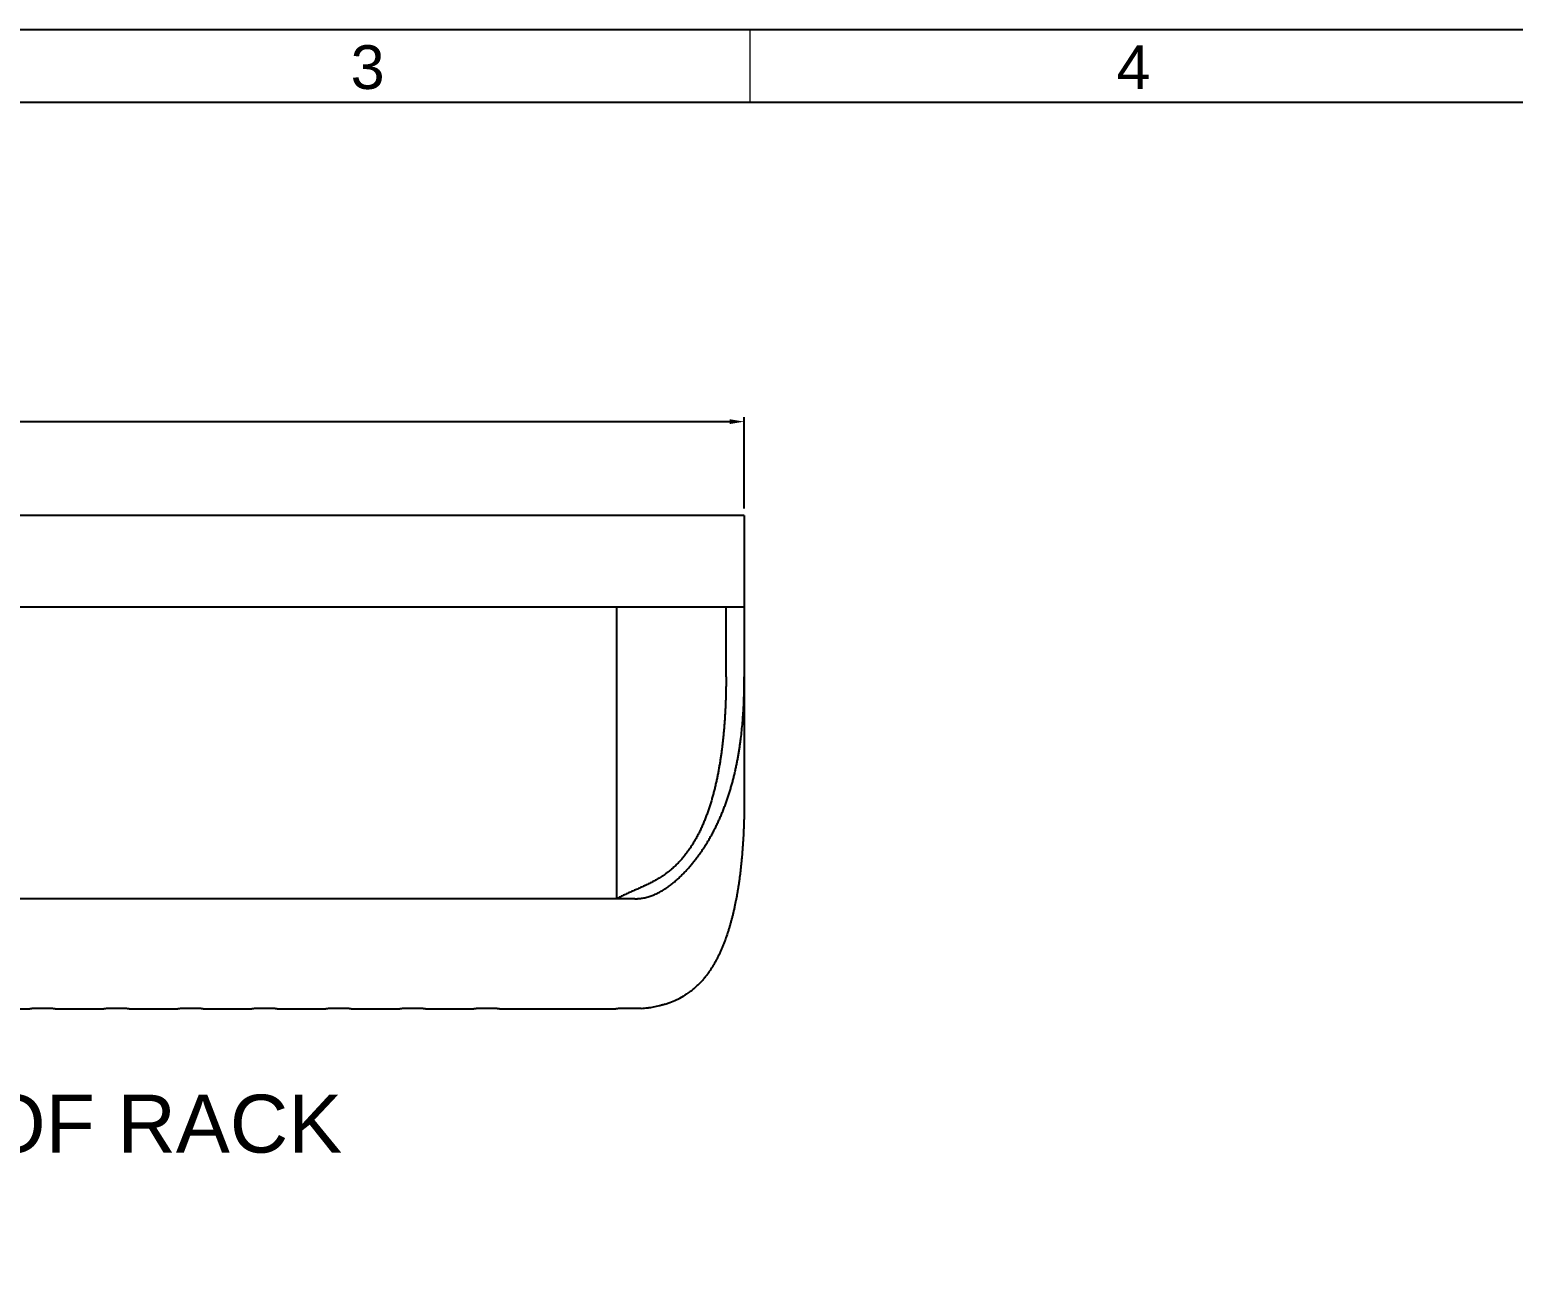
# Model space of a CAD drawing. Header units: inches. Extents: x -115 to 1565, y -604 to 584.
# Drawn here: x 317.6 to 724.4, y 244.1 to 584.3 of the extents above; entities that cross this region are included whole.
import ezdxf

# ---------------------------------------------------------------- set-up
doc = ezdxf.new("R2010")
doc.units = ezdxf.units.IN
doc.header["$LTSCALE"] = 1.209999999999999
doc.header["$MEASUREMENT"] = 0
doc.header["$PDMODE"] = 3
doc.header["$PDSIZE"] = 0.3125
doc.layers.get('0').update_dxf_attribs({"linetype": 'CONTINUOUS'})
doc.layers.get('Defpoints').update_dxf_attribs({"linetype": 'CONTINUOUS'})
doc.layers.add('Notes-Text', color=7, linetype='CONTINUOUS')
doc.layers.add('TABLE', color=53, linetype='CONTINUOUS', lineweight=25)
doc.layers.add('Template', color=53, linetype='CONTINUOUS', lineweight=9)
doc.styles.get("Standard").update_dxf_attribs({"font": 'ARIAL.TTF'})
doc.dimstyles.get("Standard").update_dxf_attribs({"dimtxt": 5, "dimasz": 4, "dimexe": 1.199999999999999, "dimexo": 2, "dimgap": 2, "dimtad": 1, "dimdec": 1, "dimzin": 4, "dimdsep": 46, "dimtxsty": 'Standard', "dimcen": 0.09, "dimclrd": 3, "dimclre": 3, "dimclrt": 2, "dimadec": 0, "dimazin": 0, "dimtp": 0.01, "dimtm": 0.01, "dimtfac": 1, "dimtdec": 1, "dimtmove": 0, "dimatfit": 3, "dimfxl": 0, "dimtolj": 1, "dimtzin": 4, "dimarcsym": 0})

# ---------------------------------------------------------------- blocks, each defined once
blk = doc.blocks.new('*D5')
at = {"color": 3, "lineweight": -2}
for p, q in [((68.50832746513743, 453.0060401740316), (68.50832746513743, 477.9876508521983)), ((72.50832746513744, 476.7876508521983), (509.5083274658973, 476.7876508521983)), ((513.5083274658973, 453.0060401740316), (513.5083274658973, 477.9876508521983))]:
    blk.add_line(p, q, dxfattribs=at)
at = {"color": 3}
for points in [[(72.50832746513744, 477.454317518865), (72.50832746513744, 476.1209841855317), (68.50832746513743, 476.7876508521983)], [(509.5083274658973, 477.454317518865), (509.5083274658973, 476.1209841855317), (513.5083274658973, 476.7876508521983)]]:
    blk.add_solid(points, dxfattribs=at)
at = {"layer": 'Defpoints', "color": 0}
for p in [(513.5083274658973, 476.7876508521983), (68.50832746513743, 451.0060401740316), (513.5083274658973, 451.0060401740316)]:
    blk.add_point(p, dxfattribs=at)
at = {"color": 2, "insert": (288.8189538433007, 481.3405157908068), "char_height": 5, "attachment_point": 5}
blk.add_mtext('\\A1;445.0', dxfattribs=at)
blk = doc.blocks.new('A3_Landscape')
at = {"layer": 'TABLE'}
for points in [[(1888.834868650956, -137.596124342245), (2308.834868650956, -137.596124342245), (2308.834868650956, 159.403875657755), (1888.834868650956, 159.403875657755)], [(1893.834868650956, -132.596124342245), (2303.834868650956, -132.596124342245), (2303.834868650956, 154.403875657755), (1893.834868650956, 154.403875657755)]]:
    blk.add_lwpolyline(points, close=True, dxfattribs=at)
at = {"layer": 'Template', "lineweight": 5}
blk.add_line((2046.334868650956, 154.403875657755), (2046.334868650956, 159.403875657755), dxfattribs=at)
at = {"layer": 'Template', "lineweight": 5, "char_height": 3, "attachment_point": 2}
for s, insert in [('{\\fArial|b0|i0|c0|p34;3}', (2020.120870145451, 158.3382624306257)), ('{\\fArial|b0|i0|c0|p34;4}', (2072.620870145451, 158.3382624306257))]:
    blk.add_mtext(s, dxfattribs=dict(at, insert=insert))

msp = doc.modelspace()

# ---------------------------------------------------------------- linework, layer by layer
at = {"color": 7, "linetype": 'Continuous'}
for p, q in [((513.5083274658973, 451.0060401740316), (68.50832746513743, 451.0060401740316)), ((513.5083274658973, 451.0060401740316), (513.5083274658973, 373.3464041296317)), ((68.50832746513743, 426.0060401741314), (513.5083274658973, 426.0060401741314)), ((478.5083274660373, 426.0060401741314), (478.5083274660373, 345.9740401749517)), ((508.5083274659175, 406.8573100388516), (508.5083274659175, 426.0060401741314)), ((483.5083274660173, 345.9740401749517), (98.50832746501736, 345.9740401749517)), ((317.5543274671372, 315.7289456335117), (304.2543274657173, 315.7289456335117)), ((337.8543274664973, 315.7289456335117), (324.5543274650772, 315.7289456335117)), ((358.1543274658573, 315.7289456335117), (344.8543274669773, 315.7289456335117)), ((378.4543274652174, 315.7289456335117), (365.1543274663372, 315.7289456335117)), ((398.7543274671174, 315.7289456335117), (385.4543274656974, 315.7289456335117)), ((419.0543274664773, 315.7289456335117), (405.7543274650572, 315.7289456335117)), ((439.3543274658372, 315.7289456335117), (426.0543274669573, 315.7289456335117)), ((478.2683274659773, 315.7289456335117), (446.3543274663172, 315.7289456335117))]:
    msp.add_line(p, q, dxfattribs=at)
msp.add_lwpolyline([(491.7857799788974, 317.0502713017516), (493.0643508761574, 317.5001333535117), (494.4558652762573, 318.0758628776916), (495.8011866496174, 318.7271732082917), (496.9683026745371, 319.3762157557717)], dxfattribs=at)
for points, start_tangent, end_tangent in [([(508.5083274659175, 406.8573100388516), (508.4977420032172, 404.8101203994317), (508.4841817179174, 403.7775450071317), (508.4648177662975, 402.7391656462516), (508.4394309031773, 401.6951195885516), (508.4077843903974, 400.6455420534717), (508.3246521461972, 398.5303200736116), (508.2726325880574, 397.4649389582517), (508.2132826737372, 396.3945566844916), (508.1462910932173, 395.3193320988516), (508.0713298105771, 394.2394342764317), (507.9880707263973, 393.1550323380517), (507.8961841740774, 392.0662962300316), (507.7953035223973, 390.9734154871716), (507.6850247183173, 389.8765994562717), (507.5649420501775, 388.7760583756716), (507.4346488842974, 387.6720030704516), (507.2936988867972, 386.5646699307916), (507.1415919011972, 385.4543300127917), (506.9778239279973, 384.3412568439717), (506.8914095745374, 383.7837807681717), (506.8018883057773, 383.2257259127317), (506.6132189523573, 382.1080563599116), (506.4111914798572, 380.9886101761517), (506.1951790467573, 379.8677511427916), (505.9645371737774, 378.7458583141917), (505.7185229312372, 377.6233959083717), (505.4563592442373, 376.5008576860917), (505.3189785106174, 375.9397144573517), (505.1772642321973, 375.3787423585716), (504.8803662890373, 374.2576410574717), (504.5647140044173, 373.1382271240917), (504.3995567959975, 372.5793642362317), (504.2293493284374, 372.0211816492717), (503.8732214046773, 370.9073034528517), (503.4951840835372, 369.7975122053317), (503.2975895180973, 369.2444388893317), (503.0940745504774, 368.6927535080716), (502.6686113196173, 367.5941696574916), (502.4463259272574, 367.0475845327317), (502.2174463342174, 366.5030134857317), (501.7391820761174, 365.4206581167917), (501.2323154114174, 364.3487347793116), (500.6953175979374, 363.2889737136717), (500.1266018824373, 362.2434265235917), (499.5245699749973, 361.2142953992317), (498.8876639386773, 360.2041141455317), (498.2143806776774, 359.2156077202117), (497.8636842264171, 358.7304217106516), (497.5034096561373, 358.2517999272317), (497.1334272007773, 357.7801431819517), (496.7536497205574, 357.3158704452717), (496.3639939669774, 356.8594023437317), (495.9643945172572, 356.4111567657517), (495.5548612545373, 355.9715400376717), (495.1354239399974, 355.5409554302117), (494.7061238232371, 355.1197990360516), (494.2670926235774, 354.7084103947716), (494.0439824068573, 354.5064767244717), (493.8185049228373, 354.3071022489517), (493.5906820790173, 354.1103259724516), (493.3605421354372, 353.9161795535317), (492.8934729451175, 353.5358461562116), (492.4176279303373, 353.1662341750917), (492.1765182042772, 352.9854895251516), (491.9333407023175, 352.8074706838316), (491.4410025810773, 352.4595647095917), (490.9410749220573, 352.1223819930517), (490.4340232970973, 351.7957796439717), (489.9203270295973, 351.4795503653316), (489.4005119198773, 351.1732691389316), (488.8751135777375, 350.8764649700316), (488.6104880770171, 350.7314695983517), (488.3446674631175, 350.5886629573716), (487.8097037832374, 350.3092578519717), (487.2707463978572, 350.0374866403717), (486.7283187806573, 349.7725768501517), (486.4559672196971, 349.6424535874116), (486.1829429295774, 349.5137503192917), (485.6351145129171, 349.2601275575516), (485.0853065650373, 349.0107419374517), (484.5339913760773, 348.7646239892517), (483.9816408932774, 348.5208007456317), (483.4287221032573, 348.2782486500917), (482.8756982512173, 348.0359061223317), (482.3230324959975, 347.7927106676516), (481.7711932974173, 347.5475956689316), (481.2206944644574, 347.2994592868716), (480.6720728565974, 347.0471817954916), (480.1258656711374, 346.7896432910117), (479.5826703668774, 346.5257129247917), (479.0432342346774, 346.2542326295517), (478.5083274660373, 345.9740401749517)], (0, -1), (-0.8816663652103957, -0.4718733097524053)), ([(483.5083274660173, 345.9739814831717), (484.1208060276971, 345.9884646901717), (484.4256390299173, 346.0064362645916), (484.7294149374773, 346.0314436059917), (485.3334367393374, 346.1022129589916), (485.9321539747172, 346.2000674775317), (486.5248491850572, 346.3243018874317), (487.1108049067172, 346.4742109170517), (487.6893036887571, 346.6490892922117), (488.2596280649972, 346.8482317412717), (488.8211849098772, 347.0707984614917), (489.3738783764974, 347.3154115485917), (489.9177369458773, 347.5805585824317), (490.4527890888774, 347.8647271377916), (491.4965880020372, 348.4840791274317), (492.0053917240773, 348.8162377188916), (492.5055029234974, 349.1613681436917), (492.9969676708174, 349.5180970644716), (493.4799024275774, 349.8856074368916), (494.4207181786573, 350.6502606040517), (495.3290225952173, 351.4499037850517), (496.2058881058974, 352.2791131121517), (496.6328802999173, 352.7032023198517), (497.0524983049775, 353.1332022243917), (497.8704814619972, 354.0104345517117), (498.6615770045172, 354.9098109419317), (499.4275243575573, 355.8303322276317), (500.1697661141174, 356.7709003160116), (500.8885576000773, 357.7300213822717), (501.5838573575575, 358.7061026736917), (502.2556239312174, 359.6975514477117), (502.9038158631773, 360.7027749516116), (503.5283916904773, 361.7201804428316), (504.1293099552374, 362.7481751686516), (504.7065292021175, 363.7851663814317), (505.2601074040771, 364.8297971572916), (505.7905002066372, 365.8816537200717), (506.2982626658374, 366.9405580589516), (506.7839498351775, 368.0063321631117), (507.2481167706974, 369.0787980191917), (507.6913185233572, 370.1577776163716), (508.1141101542773, 371.2430929412916), (508.517046711877, 372.3345659831317), (508.9006409916776, 373.4318587466316), (509.2652367775972, 374.5339934181516), (509.6111356082774, 375.6398322580316), (509.9386390223574, 376.7482375215316), (510.2480485508572, 377.8580714639116), (510.5396657349571, 378.9681963480517), (510.8137921132975, 380.0774744266716), (511.0707292219774, 381.1847679601116), (511.3108372990373, 382.2891513672917), (511.5347113597975, 383.3905475185716), (511.7430050884975, 384.4890913616117), (511.9363721769976, 385.5849178415316), (512.1154663146174, 386.6781619009116), (512.2809411855974, 387.7689584848716), (512.4334504843374, 388.8574425410716), (512.5736478976173, 389.9437490120917), (512.8193946908573, 392.1098196583517), (513.0217755865774, 394.2655036705716), (513.1840575556373, 396.4085851095716), (513.3095075663573, 398.5368480412516), (513.4013925946773, 400.6480765289716), (513.4629796038375, 402.7400546386316), (513.4975355723175, 404.8105664335916), (513.5083274658973, 406.8573959746716)], (0.9999999999999098, 4.248883630000001e-07), (-5.666563641e-07, 0.9999999999998396)), ([(513.5083274658973, 373.3464327325717), (513.5018365670171, 371.6708687024516), (513.4817559289975, 369.9867725913517), (513.4471741160173, 368.2940983465317), (513.3971796973376, 366.5927999228716), (513.3308612422172, 364.8828312727117), (513.2473073122976, 363.1641463483917), (513.1456064768377, 361.4366991047917), (513.0248473025572, 359.7004434917117), (512.9570360157772, 358.8289981581517), (512.8841183587174, 357.9553334640316), (512.8059803996775, 357.0794436537117), (512.7649180891173, 356.6406626567517), (512.7225000611774, 356.2013318539317), (512.6334581335974, 355.3211070459317), (512.5385716025171, 354.4389477586917), (512.4375563232171, 353.5550337403917), (512.3301281611372, 352.6695447366717), (512.0948966351575, 350.8945607707717), (511.9665249945172, 350.0054252998716), (511.8306039201574, 349.1154338311917), (511.6868492698976, 348.2247661179916), (511.5349567415774, 347.3335808391517), (511.3745388302572, 346.4419498106317), (511.2051865908572, 345.5499224506717), (510.8380433449573, 343.7648764017716), (510.6394344406773, 342.8719565493117), (510.4302554229174, 341.9788380332917), (510.2100973440574, 341.0855702744917), (510.0957733613772, 340.6388958693917), (509.9785512590171, 340.1922026860717), (509.8583799143973, 339.7454969018117), (509.7352058351173, 339.2987877876117), (509.6089448963774, 338.8521244315117), (509.4794917415172, 338.4055835415117), (509.2105856448374, 337.5131781939917), (508.9276412551775, 336.6221898311916), (508.3162524703375, 334.8469364017716), (507.9861155004373, 333.9639075099717), (507.6385551008175, 333.0847679423716), (507.2727249866574, 332.2101357901916), (507.0826943227773, 331.7747031456917), (506.8877788705972, 331.3406291370317), (506.6878723666773, 330.9079915923517), (506.4828309860572, 330.4769126450117), (506.2724471243773, 330.0475896606317), (506.0565069847573, 329.6202273149516), (505.6071026790973, 328.7722032401117), (505.1329076813374, 327.9344778238717), (504.6322116062774, 327.1086884670717), (504.1033040687174, 326.2964725730917), (503.5444746834575, 325.4994675427716), (502.9540130627573, 324.7193107794917), (502.3302088264975, 323.9576396840917), (502.0052687296174, 323.5842479492916), (501.6713515818572, 323.2160916599517), (500.9760887864574, 322.4967260222317), (500.2445897465371, 321.8033964665517), (499.8654309518972, 321.4678485422717), (499.4774282760372, 321.1404336294116), (499.0806534485573, 320.8216930527717), (498.6751781939773, 320.5121681447717), (498.2610742418971, 320.2124002352916), (498.0508089194774, 320.0663443221716), (497.8384145334973, 319.9229289803517), (497.6239211042172, 319.7821928457716), (497.4073748291576, 319.6441522455517), (496.9683104113771, 319.3762203379317)], (9.612890980000003e-08, -0.9999999999999954), (-0.8603107639531389, -0.509769937742867)), ([(324.4529775077574, 315.7964281579316), (324.4116153908374, 315.8012969061317), (324.3633645068972, 315.8061496015317), (324.3083218509173, 315.8109740953116), (324.2465977325573, 315.8157581294317), (324.1783234215573, 315.8204892985317), (324.1036337512773, 315.8251551693116), (324.0226835601175, 315.8297432068716), (323.9356406353973, 315.8342408102717), (323.8426783422772, 315.8386354141317), (323.7439918035573, 315.8429146334116), (323.5302597748373, 315.8510777793916), (323.2961946701973, 315.8586347365916), (323.0437123024174, 315.8654948371717), (322.7748828629374, 315.8715738369517), (322.4919144169373, 315.8767959347117), (322.1971286996775, 315.8810950675917), (321.8929455666173, 315.8844160540917), (321.5818666637574, 315.8867156938917), (321.2664501470173, 315.8879641419917), (320.9492882489574, 315.8881451373117), (320.6329892549375, 315.8872562185917), (320.3201572440773, 315.8853089021917), (320.0133628868773, 315.8823287735316), (319.7151262646573, 315.8783545930117), (319.4278987288774, 315.8734374349517), (319.1540415473574, 315.8676398239917), (318.8957991428372, 315.8610345895517), (318.6552878204575, 315.8537032402317), (318.4344807030175, 315.8457343737717), (318.2351889705373, 315.8372221505117), (318.1441266278973, 315.8327927943716), (318.0590413497573, 315.8282644798317), (317.9801030290974, 315.8236498078317), (317.9074783026174, 315.8189613716917), (317.8413135911573, 315.8142116732917), (317.7817424148973, 315.8094131535516), (317.7288919541775, 315.8045782000517), (317.6828649773972, 315.7997189946317), (317.6624405148173, 315.7972840896716), (317.6437579385174, 315.7948476632516), (317.6268263493173, 315.7924111250717), (317.6116531259174, 315.7899758314917), (317.5982456216175, 315.7875431312517), (317.5866111897174, 315.7851143756317), (317.5767571555773, 315.7826909184517), (317.5724996736174, 315.7814816117516), (317.5686890386176, 315.7802741668717), (317.5653255604575, 315.7790687743116), (317.5624095464773, 315.7778656220316), (317.5599413065572, 315.7766648954516), (317.5579211454973, 315.7754667876117), (317.5563493731772, 315.7742714839317), (317.5552262969372, 315.7730791723716), (317.5545522241173, 315.7718900408917), (317.5543274671372, 315.7707042799917)], (-0.991830027375775, 0.1275664407113783), (0, -1)), ([(324.5543274650772, 315.7707042799917), (324.5542279021574, 315.7714930693717), (324.5539292743572, 315.7722833802117), (324.5534316705773, 315.7730751566317), (324.5527351847973, 315.7738683402117), (324.5518399033774, 315.7746628776117), (324.5507459202975, 315.7754587129517), (324.5479622098374, 315.7770540564717), (324.5443847747772, 315.7786539237317), (324.5400143440972, 315.7802578753117), (324.5348516416973, 315.7818654641717), (324.5288973914774, 315.7834762458116), (324.5221525713373, 315.7850897858916), (324.5146191091373, 315.7867056780117), (324.5062991587975, 315.7883235233917), (324.4971948742373, 315.7899429283316), (324.4766419282973, 315.7931848166917), (324.4529775077574, 315.7964281579316)], (0, 1), (-0.9918300263468599, 0.1275664487112005)), ([(344.7529775071173, 315.7964281579316), (344.7116153927372, 315.8012969061317), (344.6633645062572, 315.8061496015317), (344.6083218502774, 315.8109740953116), (344.5465977319175, 315.8157581294317), (344.4783234209174, 315.8204892985317), (344.4036337531775, 315.8251551693116), (344.3226835620173, 315.8297432068716), (344.2356406347574, 315.8342408102717), (344.1426783416373, 315.8386354141317), (344.0439918054574, 315.8429146334116), (343.8302597741974, 315.8510777793916), (343.5961946695572, 315.8586347365916), (343.3437123017772, 315.8654948371717), (343.0748828622975, 315.8715738369517), (342.7919144162972, 315.8767959347117), (342.4971286990374, 315.8810950675917), (342.1929455659772, 315.8844160540917), (341.8818666631173, 315.8867156938917), (341.5664501489173, 315.8879641419917), (341.2492882508575, 315.8881451373117), (340.9329892568373, 315.8872562185917), (340.6201572459772, 315.8853089021917), (340.3133628887774, 315.8823287735316), (340.0151262665572, 315.8783545930117), (339.7278987307773, 315.8734374349517), (339.4540415467173, 315.8676398239917), (339.1957991421973, 315.8610345895517), (338.9552878198174, 315.8537032402317), (338.7344807023774, 315.8457343737717), (338.5351889698973, 315.8372221505117), (338.4441266297972, 315.8327927943716), (338.3590413491172, 315.8282644798317), (338.2801030284575, 315.8236498078317), (338.2074783019773, 315.8189613716917), (338.1413135905173, 315.8142116732917), (338.0817424142574, 315.8094131535516), (338.0288919535374, 315.8045782000517), (337.9828649767574, 315.7997189946317), (337.9624405141774, 315.7972840896716), (337.9437579378773, 315.7948476632516), (337.9268263486772, 315.7924111250717), (337.9116531252773, 315.7899758314917), (337.8982456209774, 315.7875431312517), (337.8866111890773, 315.7851143756317), (337.8767571549374, 315.7826909184517), (337.8724996729773, 315.7814816117516), (337.8686890379772, 315.7802741668717), (337.8653255598174, 315.7790687743116), (337.8624095458374, 315.7778656220316), (337.8599413059173, 315.7766648954516), (337.8579211448574, 315.7754667876117), (337.8563493725374, 315.7742714839317), (337.8552262962974, 315.7730791723716), (337.8545522260172, 315.7718900408917), (337.8543274664973, 315.7707042799917)], (-0.991830027375775, 0.1275664407113783), (0, -1)), ([(344.8543274669773, 315.7707042799917), (344.8542279040573, 315.7714930693717), (344.8539292737174, 315.7722833802117), (344.8534316724772, 315.7730751566317), (344.8527351841572, 315.7738683402117), (344.8518399052773, 315.7746628776117), (344.8507459221973, 315.7754587129517), (344.8479622091975, 315.7770540564717), (344.8443847741373, 315.7786539237317), (344.8400143434574, 315.7802578753117), (344.8348516410572, 315.7818654641717), (344.8288973908372, 315.7834762458116), (344.8221525706974, 315.7850897858916), (344.8146191084973, 315.7867056780117), (344.8062991581573, 315.7883235233917), (344.7971948761374, 315.7899429283316), (344.7766419301972, 315.7931848166917), (344.7529775071173, 315.7964281579316)], (0, 1), (-0.9918300263468599, 0.1275664487112005)), ([(365.0529775064774, 315.7964281579316), (365.0116153920974, 315.8012969061317), (364.9633645056174, 315.8061496015317), (364.9083218521773, 315.8109740953116), (364.8465977312774, 315.8157581294317), (364.7783234202773, 315.8204892985317), (364.7036337525374, 315.8251551693116), (364.6226835613775, 315.8297432068716), (364.5356406341175, 315.8342408102717), (364.4426783409971, 315.8386354141317), (364.3439918048173, 315.8429146334116), (364.1302597735573, 315.8510777793916), (363.8961946714573, 315.8586347365916), (363.6437123011374, 315.8654948371717), (363.3748828616574, 315.8715738369517), (363.0919144181973, 315.8767959347117), (362.7971286983973, 315.8810950675917), (362.4929455653373, 315.8844160540917), (362.1818666650171, 315.8867156938917), (361.8664501482772, 315.8879641419917), (361.5492882502174, 315.8881451373117), (361.2329892561975, 315.8872562185917), (360.9201572453374, 315.8853089021917), (360.6133628881373, 315.8823287735316), (360.3151262659173, 315.8783545930117), (360.0278987301374, 315.8734374349517), (359.7540415460774, 315.8676398239917), (359.4957991415571, 315.8610345895517), (359.2552878191773, 315.8537032402317), (359.0344807042774, 315.8457343737717), (358.8351889692573, 315.8372221505117), (358.7441266291571, 315.8327927943716), (358.6590413484771, 315.8282644798317), (358.5801030303573, 315.8236498078317), (358.5074783013374, 315.8189613716917), (358.4413135898774, 315.8142116732917), (358.3817424136173, 315.8094131535516), (358.3288919528972, 315.8045782000517), (358.2828649761172, 315.7997189946317), (358.2624405135373, 315.7972840896716), (358.2437579397772, 315.7948476632516), (358.2268263505773, 315.7924111250717), (358.2116531246374, 315.7899758314917), (358.1982456203373, 315.7875431312517), (358.1866111884373, 315.7851143756317), (358.1767571542977, 315.7826909184517), (358.1724996723373, 315.7814816117516), (358.1686890373373, 315.7802741668717), (358.1653255591773, 315.7790687743116), (358.1624095477374, 315.7778656220316), (358.1599413052773, 315.7766648954516), (358.1579211442174, 315.7754667876117), (358.1563493718972, 315.7742714839317), (358.1552262956574, 315.7730791723716), (358.1545522253774, 315.7718900408917), (358.1543274658573, 315.7707042799917)], (-0.991830027375775, 0.1275664407113783), (0, -1)), ([(365.1543274663372, 315.7707042799917), (365.1542279034172, 315.7714930693717), (365.1539292756174, 315.7722833802117), (365.1534316718373, 315.7730751566317), (365.1527351835173, 315.7738683402117), (365.1518399046374, 315.7746628776117), (365.1507459215573, 315.7754587129517), (365.1479622085574, 315.7770540564717), (365.1443847760374, 315.7786539237317), (365.1400143428173, 315.7802578753117), (365.1348516404173, 315.7818654641717), (365.1288973901974, 315.7834762458116), (365.1221525700573, 315.7850897858916), (365.1146191078574, 315.7867056780117), (365.1062991575175, 315.7883235233917), (365.0971948754973, 315.7899429283316), (365.0766419295571, 315.7931848166917), (365.0529775064774, 315.7964281579316)], (0, 1), (-0.9918300263468599, 0.1275664487112005)), ([(385.3529775083773, 315.7964281579316), (385.3116153914573, 315.8012969061317), (385.2633645049773, 315.8061496015317), (385.2083218515374, 315.8109740953116), (385.1465977331772, 315.8157581294317), (385.0783234221772, 315.8204892985317), (385.0036337518973, 315.8251551693116), (384.9226835607371, 315.8297432068716), (384.8356406360174, 315.8342408102717), (384.7426783403573, 315.8386354141317), (384.6439918041772, 315.8429146334116), (384.4302597754572, 315.8510777793916), (384.1961946708174, 315.8586347365916), (383.9437123004973, 315.8654948371717), (383.6748828610175, 315.8715738369517), (383.3919144175573, 315.8767959347117), (383.0971287002974, 315.8810950675917), (382.7929455672375, 315.8844160540917), (382.4818666643773, 315.8867156938917), (382.1664501476373, 315.8879641419917), (381.8492882495773, 315.8881451373117), (381.5329892555574, 315.8872562185917), (381.2201572446975, 315.8853089021917), (380.9133628874974, 315.8823287735316), (380.6151262652772, 315.8783545930117), (380.3278987294973, 315.8734374349517), (380.0540415479773, 315.8676398239917), (379.7957991409173, 315.8610345895517), (379.5552878210772, 315.8537032402317), (379.3344807036374, 315.8457343737717), (379.1351889711573, 315.8372221505117), (379.0441266285172, 315.8327927943716), (378.9590413478372, 315.8282644798317), (378.8801030297173, 315.8236498078317), (378.8074783032373, 315.8189613716917), (378.7413135892373, 315.8142116732917), (378.6817424155172, 315.8094131535516), (378.6288919547974, 315.8045782000517), (378.5828649754774, 315.7997189946317), (378.5624405128972, 315.7972840896716), (378.5437579391373, 315.7948476632516), (378.5268263499375, 315.7924111250717), (378.5116531265373, 315.7899758314917), (378.4982456196973, 315.7875431312517), (378.4866111903373, 315.7851143756317), (378.4767571561975, 315.7826909184517), (378.4724996716973, 315.7814816117516), (378.4686890392372, 315.7802741668717), (378.4653255610772, 315.7790687743116), (378.4624095470972, 315.7778656220316), (378.4599413046374, 315.7766648954516), (378.4579211435773, 315.7754667876117), (378.4563493712574, 315.7742714839317), (378.4552262975572, 315.7730791723716), (378.4545522247371, 315.7718900408917), (378.4543274652174, 315.7707042799917)], (-0.991830027375775, 0.1275664407113783), (0, -1)), ([(385.4543274656974, 315.7707042799917), (385.4542279027774, 315.7714930693717), (385.4539292749773, 315.7722833802117), (385.4534316711972, 315.7730751566317), (385.4527351854174, 315.7738683402117), (385.4518399039973, 315.7746628776117), (385.4507459209174, 315.7754587129517), (385.4479622104575, 315.7770540564717), (385.4443847753973, 315.7786539237317), (385.4400143447174, 315.7802578753117), (385.4348516397772, 315.7818654641717), (385.4288973920973, 315.7834762458116), (385.4221525719574, 315.7850897858916), (385.4146191097573, 315.7867056780117), (385.4062991594174, 315.7883235233917), (385.3971948748574, 315.7899429283316), (385.3766419289171, 315.7931848166917), (385.3529775083773, 315.7964281579316)], (0, 1), (-0.9918300263468599, 0.1275664487112005)), ([(405.6529775077372, 315.7964281579316), (405.6116153908171, 315.8012969061317), (405.5633645068773, 315.8061496015317), (405.5083218508973, 315.8109740953116), (405.4465977325373, 315.8157581294317), (405.3783234215372, 315.8204892985317), (405.3036337512573, 315.8251551693116), (405.2226835600972, 315.8297432068716), (405.1356406353773, 315.8342408102717), (405.0426783422574, 315.8386354141317), (404.9439918060772, 315.8429146334116), (404.7302597748171, 315.8510777793916), (404.4961946701773, 315.8586347365916), (404.2437123023973, 315.8654948371717), (403.9748828629174, 315.8715738369517), (403.6919144169174, 315.8767959347117), (403.3971286996573, 315.8810950675917), (403.0929455665973, 315.8844160540917), (402.7818666637371, 315.8867156938917), (402.4664501469971, 315.8879641419917), (402.1492882489374, 315.8881451373117), (401.8329892549172, 315.8872562185917), (401.5201572440573, 315.8853089021917), (401.2133628868573, 315.8823287735316), (400.9151262646374, 315.8783545930117), (400.6278987288571, 315.8734374349517), (400.3540415473373, 315.8676398239917), (400.0957991428174, 315.8610345895517), (399.8552878204373, 315.8537032402317), (399.6344807029973, 315.8457343737717), (399.4351889705173, 315.8372221505117), (399.3441266278774, 315.8327927943716), (399.2590413497373, 315.8282644798317), (399.1801030290771, 315.8236498078317), (399.1074783025972, 315.8189613716917), (399.0413135911374, 315.8142116732917), (398.9817424148773, 315.8094131535516), (398.9288919541573, 315.8045782000517), (398.8828649773775, 315.7997189946317), (398.8624405147973, 315.7972840896716), (398.8437579384972, 315.7948476632516), (398.8268263492973, 315.7924111250717), (398.8116531258972, 315.7899758314917), (398.7982456215973, 315.7875431312517), (398.7866111896973, 315.7851143756317), (398.7767571555573, 315.7826909184517), (398.7724996735972, 315.7814816117516), (398.7686890385974, 315.7802741668717), (398.7653255604373, 315.7790687743116), (398.7624095464573, 315.7778656220316), (398.7599413065375, 315.7766648954516), (398.7579211454772, 315.7754667876117), (398.7563493731573, 315.7742714839317), (398.7552262969173, 315.7730791723716), (398.7545522240973, 315.7718900408917), (398.7543274671174, 315.7707042799917)], (-0.991830027375775, 0.1275664407113783), (0, -1)), ([(405.7543274650572, 315.7707042799917), (405.7542279021374, 315.7714930693717), (405.7539292743374, 315.7722833802117), (405.7534316705571, 315.7730751566317), (405.7527351847772, 315.7738683402117), (405.7518399033572, 315.7746628776117), (405.7507459202772, 315.7754587129517), (405.7479622098173, 315.7770540564717), (405.7443847747574, 315.7786539237317), (405.7400143440772, 315.7802578753117), (405.7348516416773, 315.7818654641717), (405.7288973914573, 315.7834762458116), (405.7221525713173, 315.7850897858916), (405.7146191091173, 315.7867056780117), (405.7062991587771, 315.7883235233917), (405.6971948742172, 315.7899429283316), (405.6766419282773, 315.7931848166917), (405.6529775077372, 315.7964281579316)], (0, 1), (-0.9918300263468599, 0.1275664487112005)), ([(425.9529775070973, 315.7964281579316), (425.9116153927172, 315.8012969061317), (425.8633645062372, 315.8061496015317), (425.8083218502572, 315.8109740953116), (425.7465977318973, 315.8157581294317), (425.6783234208974, 315.8204892985317), (425.6036337531573, 315.8251551693116), (425.5226835619973, 315.8297432068716), (425.4356406347372, 315.8342408102717), (425.3426783416172, 315.8386354141317), (425.2439918054374, 315.8429146334116), (425.0302597741774, 315.8510777793916), (424.7961946695373, 315.8586347365916), (424.5437123017572, 315.8654948371717), (424.2748828622772, 315.8715738369517), (423.9919144162774, 315.8767959347117), (423.6971286990174, 315.8810950675917), (423.3929455659574, 315.8844160540917), (423.0818666630973, 315.8867156938917), (422.7664501488971, 315.8879641419917), (422.4492882508372, 315.8881451373117), (422.1329892568173, 315.8872562185917), (421.8201572459572, 315.8853089021917), (421.5133628887572, 315.8823287735316), (421.2151262665375, 315.8783545930117), (420.9278987307572, 315.8734374349517), (420.6540415466973, 315.8676398239917), (420.3957991421773, 315.8610345895517), (420.1552878197974, 315.8537032402317), (419.9344807023574, 315.8457343737717), (419.7351889698775, 315.8372221505117), (419.6441266297775, 315.8327927943716), (419.5590413490974, 315.8282644798317), (419.4801030284375, 315.8236498078317), (419.4074783019573, 315.8189613716917), (419.3413135904974, 315.8142116732917), (419.2817424142374, 315.8094131535516), (419.2288919535173, 315.8045782000517), (419.1828649767374, 315.7997189946317), (419.1624405141574, 315.7972840896716), (419.1437579378575, 315.7948476632516), (419.1268263486574, 315.7924111250717), (419.1116531252574, 315.7899758314917), (419.0982456209574, 315.7875431312517), (419.0866111890573, 315.7851143756317), (419.0767571549172, 315.7826909184517), (419.0724996729575, 315.7814816117516), (419.0686890379571, 315.7802741668717), (419.0653255597974, 315.7790687743116), (419.0624095458172, 315.7778656220316), (419.0599413058974, 315.7766648954516), (419.0579211448373, 315.7754667876117), (419.0563493725173, 315.7742714839317), (419.0552262962773, 315.7730791723716), (419.0545522259974, 315.7718900408917), (419.0543274664773, 315.7707042799917)], (-0.991830027375775, 0.1275664407113783), (0, -1)), ([(426.0543274669573, 315.7707042799917), (426.0542279040375, 315.7714930693717), (426.0539292736973, 315.7722833802117), (426.0534316724574, 315.7730751566317), (426.0527351841374, 315.7738683402117), (426.0518399052573, 315.7746628776117), (426.0507459221773, 315.7754587129517), (426.0479622091772, 315.7770540564717), (426.0443847741173, 315.7786539237317), (426.0400143434373, 315.7802578753117), (426.0348516410374, 315.7818654641717), (426.0288973908172, 315.7834762458116), (426.0221525706772, 315.7850897858916), (426.0146191084772, 315.7867056780117), (426.0062991581373, 315.7883235233917), (425.9971948761174, 315.7899429283316), (425.9766419301774, 315.7931848166917), (425.9529775070973, 315.7964281579316)], (0, 1), (-0.9918300263468599, 0.1275664487112005)), ([(446.2529775064573, 315.7964281579316), (446.2116153920773, 315.8012969061317), (446.1633645055974, 315.8061496015317), (446.1083218521573, 315.8109740953116), (446.0465977312574, 315.8157581294317), (445.9783234202575, 315.8204892985317), (445.9036337525174, 315.8251551693116), (445.8226835613575, 315.8297432068716), (445.7356406340973, 315.8342408102717), (445.6426783409772, 315.8386354141317), (445.5439918047975, 315.8429146334116), (445.3302597735373, 315.8510777793916), (445.0961946714373, 315.8586347365916), (444.8437123011173, 315.8654948371717), (444.5748828616373, 315.8715738369517), (444.2919144181773, 315.8767959347117), (443.9971286983773, 315.8810950675917), (443.6929455653173, 315.8844160540917), (443.3818666649974, 315.8867156938917), (443.0664501482574, 315.8879641419917), (442.7492882501974, 315.8881451373117), (442.4329892561773, 315.8872562185917), (442.1201572453173, 315.8853089021917), (441.8133628881173, 315.8823287735316), (441.5151262658973, 315.8783545930117), (441.2278987301173, 315.8734374349517), (440.9540415460573, 315.8676398239917), (440.6957991415374, 315.8610345895517), (440.4552878191573, 315.8537032402317), (440.2344807042575, 315.8457343737717), (440.0351889692371, 315.8372221505117), (439.9441266291374, 315.8327927943716), (439.8590413484574, 315.8282644798317), (439.7801030303374, 315.8236498078317), (439.7074783013174, 315.8189613716917), (439.6413135898574, 315.8142116732917), (439.5817424135976, 315.8094131535516), (439.5288919528772, 315.8045782000517), (439.4828649760973, 315.7997189946317), (439.4624405135173, 315.7972840896716), (439.4437579397574, 315.7948476632516), (439.4268263505573, 315.7924111250717), (439.4116531246175, 315.7899758314917), (439.3982456203173, 315.7875431312517), (439.3866111884173, 315.7851143756317), (439.3767571542774, 315.7826909184517), (439.3724996723173, 315.7814816117516), (439.3686890373171, 315.7802741668717), (439.3653255591573, 315.7790687743116), (439.3624095477175, 315.7778656220316), (439.3599413052572, 315.7766648954516), (439.3579211441972, 315.7754667876117), (439.3563493718775, 315.7742714839317), (439.3552262956375, 315.7730791723716), (439.3545522253573, 315.7718900408917), (439.3543274658372, 315.7707042799917)], (-0.991830027375775, 0.1275664407113783), (0, -1)), ([(446.3543274663172, 315.7707042799917), (446.3542279033974, 315.7714930693717), (446.3539292755971, 315.7722833802117), (446.3534316718173, 315.7730751566317), (446.3527351834973, 315.7738683402117), (446.3518399046174, 315.7746628776117), (446.3507459215373, 315.7754587129517), (446.3479622085373, 315.7770540564717), (446.3443847760171, 315.7786539237317), (446.3400143427975, 315.7802578753117), (446.3348516403973, 315.7818654641717), (446.3288973901771, 315.7834762458116), (446.3221525700373, 315.7850897858916), (446.3146191078374, 315.7867056780117), (446.3062991574973, 315.7883235233917), (446.2971948754772, 315.7899429283316), (446.2766419295373, 315.7931848166917), (446.2529775064573, 315.7964281579316)], (0, 1), (-0.9918300263468599, 0.1275664487112005)), ([(483.5083274660173, 315.8711723162917), (483.0976795319172, 315.8785037316517), (482.6643376782574, 315.8838723569317), (482.2156786441573, 315.8871351063117), (481.7593797548773, 315.8882034150717), (481.3032327550572, 315.8870483246717), (480.8550326024373, 315.8837012193517), (480.4224345293573, 315.8782526374116), (480.2143088546775, 315.8747837797317), (480.0128233165773, 315.8708483596117), (479.8188408495773, 315.8664719675517), (479.6331857751173, 315.8616832674517), (479.4566523842174, 315.8565127774116), (479.2899913103773, 315.8509933116917), (479.1339128722174, 315.8451591399717), (478.9890830755173, 315.8390459568717), (478.8561155106174, 315.8326904171316), (478.7355805599174, 315.8261298181117), (478.6279859363971, 315.8194018153116), (478.5791893893374, 315.8159868183317), (478.5337947988973, 315.8125440439117), (478.4918503361772, 315.8090781326316), (478.4534034966375, 315.8055937225316), (478.4184941125572, 315.8020953881516), (478.3871571622774, 315.7985876532316), (478.3594275453972, 315.7950750491317), (478.3353369941373, 315.7915619878317), (478.3246635763173, 315.7898065633516), (478.3149082592773, 315.7880525485717), (478.3060736896973, 315.7863004489517), (478.2981625091772, 315.7845507623316), (478.2911773694772, 315.7828039941717), (478.2851205083373, 315.7810606651717), (478.2799930230373, 315.7793213265116), (478.2757958025775, 315.7775865471517), (478.2725297461174, 315.7758568884317), (478.2712461799774, 315.7749941545717), (478.2701957401175, 315.7741329142317), (478.2693785382974, 315.7732732359917), (478.2687946837373, 315.7724151909716), (478.2684442881975, 315.7715588477516), (478.2683274659773, 315.7707042799917)], (-0.99978393993617, 0.0207863764448941), (0, -1)), ([(485.2683274664573, 315.8542987559317), (485.2682077029173, 315.8550205782117), (485.2678486942372, 315.8557267794916), (485.2672508569773, 315.8564174715317), (485.2664146127774, 315.8570927686317), (485.2653403756575, 315.8577527876316), (485.2640285697975, 315.8583976453717), (485.2624796092173, 315.8590274536117), (485.2606939155573, 315.8596423317317), (485.2564139977773, 315.8608277471917), (485.2511921692573, 315.8619548137716), (485.2450317777172, 315.8630244560317), (485.2379361734174, 315.8640375934517), (485.2299087040774, 315.8649951480517), (485.2209527224975, 315.8658980418517), (485.2110715738572, 315.8667471968716), (485.2002686084173, 315.8675435325916), (485.1759106332572, 315.8689814418317), (485.1479055889371, 315.8702191406517), (485.1162802724572, 315.8712640052116), (485.0810614782774, 315.8721234091316), (485.0422760059372, 315.8728047234916), (484.9999515947772, 315.8733155860716), (484.9541326998771, 315.8736681939517), (484.9048780638175, 315.8738786608917), (484.7962983952775, 315.8739381121317), (484.6746862356574, 315.8736238328516), (484.5405152339973, 315.8730657135717), (484.3942592399976, 315.8723936346516), (484.2365018745372, 315.8717299148717), (484.0681173929174, 315.8711768654317), (483.8900276093973, 315.8708335285517), (483.7031543356971, 315.8707989388316), (483.5084193835373, 315.8711721410317)], (0, 1), (-0.9999952698103214, 0.0030757693318358)), ([(491.7857200094974, 317.0504560892916), (490.9908900497574, 316.8078011415317), (490.1882262601175, 316.5925090879917), (489.3789413991373, 316.4035921023516), (488.5641743367773, 316.2400517360116), (487.7448634912773, 316.1008894362317), (487.3337838638572, 316.0401378584717), (486.9218997701776, 315.9850947249716), (486.0961205936973, 315.8915108278117), (485.2683274664573, 315.8188827282117)], (-0.9511266550436608, -0.3088010460886708), (-0.997160656347049, -0.07530355525154508))]:
    msp.add_spline(points, degree=3, dxfattribs=dict(at, start_tangent=start_tangent, end_tangent=end_tangent))

# ---------------------------------------------------------------- block references
at = {"layer": 'Notes-Text', "lineweight": 5, "xscale": 4, "yscale": 4, "zscale": 4}
msp.add_blockref('A3_Landscape', (-7670.254767837608, -53.35891530402716), dxfattribs=at)

# ---------------------------------------------------------------- texts
at = {"color": 2, "linetype": 'Continuous', "insert": (190.1024469283576, 292.2396523768383), "char_height": 15.875, "width": 231.3536654431408, "attachment_point": 1, "line_spacing_factor": 0.9}
msp.add_mtext('TOP VIEW OF RACK', dxfattribs=at)

# ---------------------------------------------------------------- dimensions: what is measured, and where the dimension line sits
dim = msp.add_linear_dim(base=(513.5083274658973, 476.7876508521983), p1=(68.50832746513743, 451.0060401740316), p2=(513.5083274658973, 451.0060401740316), dimstyle='Standard')
dim.commit()
dim.dimension.update_dxf_attribs({"geometry": '*D5', "text_midpoint": (288.8189538433007, 476.7876508521983), "dimtype": 160})

doc.saveas('drawing.dxf')
